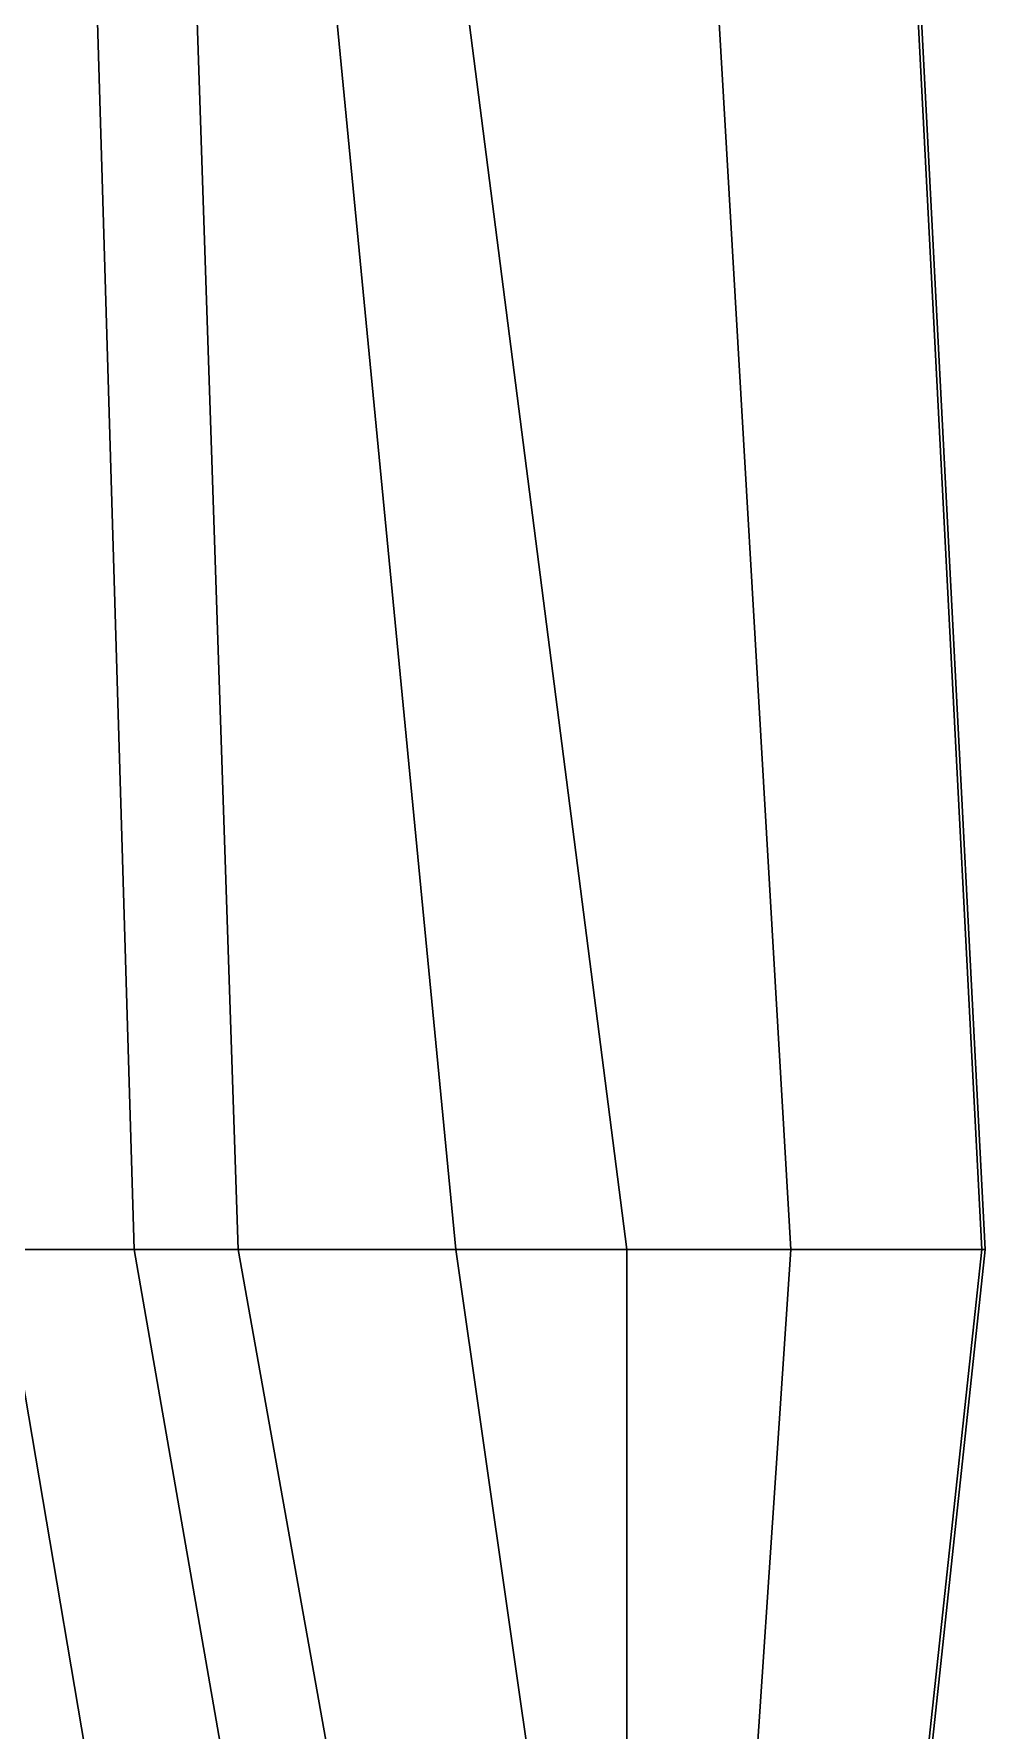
# Model space of a CAD drawing. Header units: millimetres. Extents: x -5 to 5, y -63 to 51.
# Drawn here: x 1.63 to 4.47, y 30.59 to 35.65 of the extents above; entities that cross this region are included whole.
import ezdxf

# ---------------------------------------------------------------- set-up
doc = ezdxf.new("R2010")
doc.units = ezdxf.units.MM
doc.layers.add('hull2', color=7, linetype='Continuous')
doc.layers.add('railings', color=6, linetype='Continuous')

msp = doc.modelspace()

# ---------------------------------------------------------------- linework, layer by layer
at = {"layer": 'hull2'}
for points in [[(0, 38.02, 4.72), (4.16, 38.02, 4.72), (4.47, 32.02, 4.55), (0, 32.02, 4.64)], [(1.75, 38.02, 0.05), (1.33, 38.02, -0.99), (1.53, 32.02, -1.72), (1.93, 32.02, -0.99)], [(2.04, 38.02, 0.72), (1.75, 38.02, 0.05), (1.93, 32.02, -0.99), (2.24, 32.02, -0.2)], [(2.31, 38.02, 1.29), (2.04, 38.02, 0.72), (2.24, 32.02, -0.2), (2.89, 32.02, 1.05)], [(2.63, 38.02, 1.79), (2.31, 38.02, 1.29), (2.89, 32.02, 1.05), (3.4, 32.02, 1.81)], [(3.54, 38.02, 2.71), (2.63, 38.02, 1.79), (3.4, 32.02, 1.81), (3.89, 32.02, 2.4)], [(4.16, 38.02, 4.72), (3.54, 38.02, 2.71), (3.89, 32.02, 2.4), (4.47, 32.02, 4.55)], [(0, 32.02, 4.64), (4.47, 32.02, 4.55), (4.23, 29.78, 4.09), (0, 29.78, 4.22)], [(1.53, 32.02, -1.72), (0.88, 32.02, -2.43), (1.08, 29.78, -2.67), (1.91, 29.78, -1.89)], [(1.93, 32.02, -0.99), (1.53, 32.02, -1.72), (1.91, 29.78, -1.89), (2.32, 29.78, -0.86)], [(2.24, 32.02, -0.2), (1.93, 32.02, -0.99), (2.32, 29.78, -0.86), (2.64, 29.78, -0.07)], [(2.89, 32.02, 1.05), (2.24, 32.02, -0.2), (2.64, 29.78, -0.07), (3.21, 29.78, 1.18)], [(3.4, 32.02, 1.81), (2.89, 32.02, 1.05), (3.21, 29.78, 1.18), (3.4, 29.78, 1.53)], [(3.89, 32.02, 2.4), (3.4, 32.02, 1.81), (3.4, 29.78, 1.53), (3.74, 29.78, 2.05)], [(4.47, 32.02, 4.55), (3.89, 32.02, 2.4), (3.74, 29.78, 2.05), (4.23, 29.78, 4.09)]]:
    msp.add_3dface(points, dxfattribs=at)
at = {"layer": 'railings'}
for points in [[(4.46, 32.02, 5.68), (4.15, 38.02, 5.81), (4.15, 38.02, 4.72), (4.46, 32.02, 4.55)], [(4.46, 32.02, 4.55), (4.15, 38.02, 4.72), (4.15, 38.02, 5.81), (4.46, 32.02, 5.68)], [(4.22, 29.78, 5.64), (4.46, 32.02, 5.68), (4.46, 32.02, 4.55), (4.22, 29.78, 4.09)], [(4.22, 29.78, 4.09), (4.46, 32.02, 4.55), (4.46, 32.02, 5.68), (4.22, 29.78, 5.64)]]:
    msp.add_3dface(points, dxfattribs=at)

doc.saveas('drawing.dxf')
